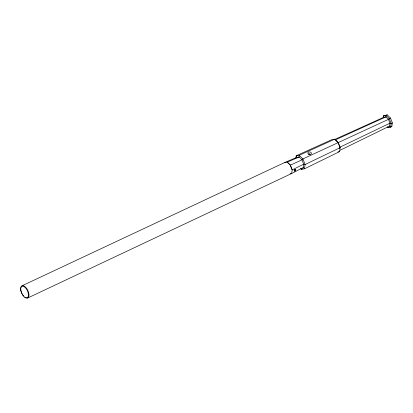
<?xml version="1.0" encoding="UTF-8"?>
<svg xmlns="http://www.w3.org/2000/svg" width="413" height="413" viewBox="0 0 413 413"><rect width="100%" height="100%" fill="white"/><g stroke="black" fill="none" stroke-linecap="round" stroke-linejoin="round"><path stroke-width="0.62" d="M22.034 285.781L284.655 162.526L287.293 162.092L290.396 165.154L292.218 169.872L291.619 173.527L27.692 298.005M295.847 158.215L296.204 155.758L331.99 139.599L334.788 139.166L338.175 142.506L340.167 147.663L339.6 151.617L304.474 168.819L301.428 169.294L300.695 168.566M287.293 162.092L299.141 157.002L296.777 157.368L296.204 155.758L299.244 155.283L302.925 158.917L305.093 164.524L304.474 168.819L303.209 167.533L303.694 164.188L302.006 159.826L299.141 157.002L299.244 155.283L334.788 139.166L338.139 142.8L340.167 147.663L305.093 164.524L303.694 164.188L292.218 169.872M339.687 148.36L339.853 147.229L389.944 123.177L391.137 123.451L392.35 122.883L390.471 118.01L387.27 114.86L383.419 115.841L383.15 117.705M392.35 122.883L391.813 126.615L390.6 127.183L389.521 126.104L389.944 123.177L388.468 119.357L385.964 116.884L386.062 115.428L387.27 114.86M303.209 167.533L291.697 173.491L290.086 173.765M339.935 150.337L389.521 126.104M302.59 168.726L301.428 169.294L301.041 168.365M390.471 118.01L388.468 119.357L302.925 158.917L302.006 159.826L290.396 165.154M387.162 126.806L387.957 127.591L389.17 127.023M335.232 139.935L385.964 116.884L383.889 117.204L334.592 139.511M284.733 162.49L296.777 157.368M390.755 126.776L391.813 126.615M387.957 127.591L390.6 127.183L391.137 123.451L389.258 118.583L386.062 115.428L383.419 115.841L383.889 117.204M337.917 151.876L339.6 151.617M287.221 162.128L290.318 165.185L292.141 169.908M20.82 289.993A6.737 3.319 64.8 0 1 24.29 286.121A6.737 3.319 64.8 0 1 29.008 294.799A6.737 3.319 64.8 0 1 24.718 297.159M23.649 296.106A6.737 3.319 64.8 0 1 22.663 294.763M22.364 294.268A6.737 3.319 64.8 0 1 21.827 293.225M21.59 292.688A6.737 3.319 64.8 0 1 20.913 290.52M295.367 170.404A0.96 0.485 -47.1 0 1 294.185 170.77A0.96 0.485 -47.1 0 1 295.078 169.469A0.96 0.485 -47.1 0 1 295.507 170.202M294.443 170.228L294.35 170.409A0.867 0.449 -45.4 0 0 294.841 170.894A0.867 0.449 -45.4 0 0 295.677 169.882A0.867 0.449 -45.4 0 0 294.897 169.748L294.443 170.228M295.037 170.848A0.671 0.351 -45.4 0 0 295.6 169.919A0.671 0.351 -45.4 0 0 294.681 170.347A0.671 0.351 -45.4 0 0 295.037 170.848M20.748 290.241A6.35 3.128 64.8 0 0 27.227 297.799A6.35 3.128 64.8 0 0 25.709 288.062A6.35 3.128 64.8 0 0 20.748 290.241M308.542 154.095A1.797 1.244 8.9 0 0 311.392 153.471A1.797 1.244 8.9 0 0 308.914 151.974A1.797 1.244 8.9 0 0 308.542 154.095M309.156 154.447A0.552 0.382 8.2 0 0 310.034 154.256A0.552 0.382 8.2 0 0 309.275 153.791A0.552 0.382 8.2 0 0 309.156 154.447"/></g></svg>
